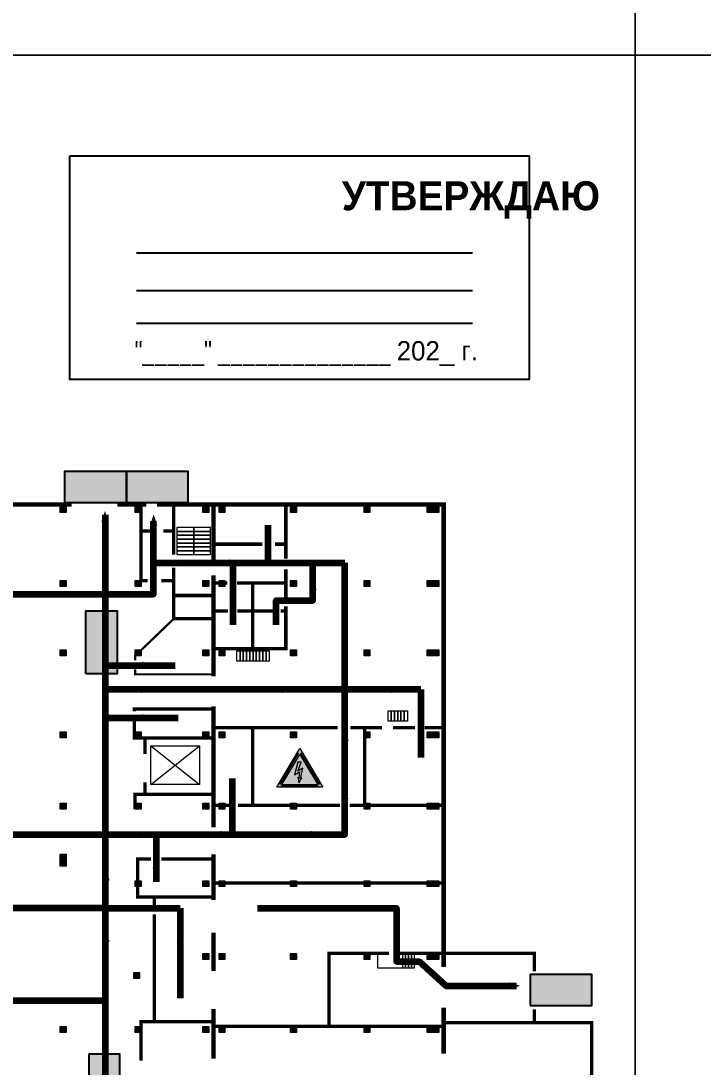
# Model space of a CAD drawing. Header units: millimetres. Extents: x 13810 to 67229, y 12374 to 21950.
# Drawn here: x 27149.5 to 27290.6, y 13943.3 to 14159.5 of the extents above; entities that cross this region are included whole.
import ezdxf

# ---------------------------------------------------------------- set-up
doc = ezdxf.new("R2010")
doc.units = ezdxf.units.MM
doc.layers.add('План_Штампы', color=7, linetype='Continuous')
doc.styles.add('обычный', font='arial.ttf')

# ---------------------------------------------------------------- blocks, each defined once
blk = doc.blocks.new('A$C7B4425F7')
at = {"true_color": 0xffffff}
blk.add_hatch(color=7, dxfattribs=at).paths.add_polyline_path([(0, 0), (-16, 0), (-16, -8), (0, -8)])
h = blk.add_hatch(color=126)
h.paths.add_polyline_path([(-0.2, -0.2), (-15.8, -0.2), (-15.8, -7.8), (-0.2, -7.8)])
h.paths.add_polyline_path([(-11.76, -2.03), (-11.76, -3.66), (-11.17, -3.66, -0.568275), (-11.17, -6.18), (-12.58, -6.18), (-12.58, -2.03)], flags=16)
h.paths.add_polyline_path([(-13.33, -4.12, -0.495768), (-13.59, -6.18), (-15.03, -6.18), (-15.03, -2.03), (-13.59, -2.03, -0.487973)], flags=16)
h.paths.add_polyline_path([(-10.25, -2.03), (-9.48, -2.03), (-9.48, -6.18), (-10.25, -6.18)], flags=16)
h.paths.add_polyline_path([(-13.84, -3.69), (-14.24, -3.69), (-14.24, -3.03), (-13.9, -3.03, -0.692621)], flags=0)
h.paths.add_polyline_path([(-9.15, -2.03), (-8.4, -2.03), (-8.04, -3.07), (-7.68, -2.03), (-6.93, -2.03), (-7.64, -4.1), (-6.93, -6.18), (-7.68, -6.18), (-8.04, -5.14), (-8.4, -6.18), (-9.15, -6.18), (-8.44, -4.1)], flags=16)
h.paths.add_polyline_path([(-11.76, -4.46), (-11.42, -4.46, -0.692621), (-11.36, -5.12), (-11.76, -5.12)], flags=0)
h.paths.add_polyline_path([(-13.9, -5.2), (-14.24, -5.2), (-14.24, -4.55), (-13.84, -4.55, -0.708038)], flags=0)
edge = h.paths.add_edge_path(flags=16)
edge.add_ellipse((-5.51, -4.08), major_axis=(0, 2.05), ratio=0.586184, start_angle=0, end_angle=360)
edge = h.paths.add_edge_path(flags=0)
edge.add_ellipse((-5.51, -4.08), major_axis=(0, 1.14), ratio=0.454828, start_angle=0, end_angle=360)
h.paths.add_polyline_path([(-4.13, -4.96, 0.377264), (-3.48, -4.52, 0.0555), (-3.16, -2.03), (-1.66, -2.03), (-1.66, -4.96), (-0.96, -4.96), (-0.96, -7.01), (-1.75, -7.01), (-1.75, -6.18), (-3.3, -6.18), (-3.3, -7.02), (-4.13, -7.02)], flags=16)
h.paths.add_polyline_path([(-2.73, -2.91), (-2.28, -2.91), (-2.28, -4.96), (-3.05, -4.96, 0.079136)], flags=0)
at = {"color": 126}
blk.add_lwpolyline([(-16, -8), (0, -8), (0, 0), (-16, 0)], close=True, dxfattribs=at)
blk = doc.blocks.new('A$C32E8229D')
at = {"true_color": 0xffffff}
blk.add_hatch(color=7, dxfattribs=at).paths.add_polyline_path([(0, 0), (0, -8), (16, -8), (16, 0)])
h = blk.add_hatch(color=126)
h.paths.add_polyline_path([(0.2, -0.2), (15.8, -0.2), (15.8, -7.8), (0.2, -7.8)])
h.paths.add_polyline_path([(13.49, -2.05), (12.08, -2.05), (11.37, -2.63, 0.162397), (11.29, -2.84), (11.29, -3.63), (10.35, -3.63), (10.35, -4.05), (11.68, -4.05), (11.68, -3.48), (12.26, -4.28), (11.29, -5.1), (11.29, -6.78), (11.85, -6.78), (11.85, -5.44), (12.8, -4.64), (12.8, -5.94), (14.46, -5.94), (14.46, -5.39), (13.45, -5.39), (13.45, -3.97), (12.46, -2.59), (13.15, -2.59), (13.69, -3.34), (14.18, -3)], flags=16)
h.paths.add_polyline_path([(10.74, -1.82, 1), (11.8, -1.82, 1)], flags=16)
h.paths.add_polyline_path([(9.39, -3.59), (5.99, -3.59), (6.56, -3.03), (5.91, -3.03), (5.1, -3.83), (5.91, -4.64), (6.56, -4.64), (5.99, -4.09), (9.39, -4.09)], flags=16)
h.paths.add_polyline_path([(4.29, -1.08), (1.72, -1.08), (1.72, -6.6), (4.29, -6.6)], flags=16)
at = {"color": 126}
blk.add_lwpolyline([(16, -8), (0, -8), (0, 0), (16, 0)], close=True, dxfattribs=at)
blk = doc.blocks.new('A$C3E6D3DDE')
at = {"lineweight": 5}
h = blk.add_hatch(color=40, dxfattribs=at)
h.paths.add_polyline_path([(24.1, 1.45), (16.46, -11.35), (31.74, -11.35)])
h.paths.add_polyline_path([(24.09, -0.46), (30.03, -10.41), (18.14, -10.41)], flags=16)
h.paths.add_polyline_path([(24.54, -3.08), (23.41, -6.02), (25.13, -5.01), (24.33, -8.5), (24.82, -8.27), (23.79, -9.86), (23.4, -8.04), (23.8, -8.43), (24.04, -6.29), (22.39, -7.25), (23.44, -3.08)], flags=0)
h = blk.add_hatch(color=256, dxfattribs=at)
h.paths.add_polyline_path([(24.37, 0.03, 0.567511), (23.82, 0.03), (17.59, -10.4, 0.582454), (17.86, -10.88), (30.32, -10.88, 0.582149), (30.6, -10.4)])
h.paths.add_polyline_path([(24.09, -0.46), (18.14, -10.41), (30.03, -10.41)], flags=16)
h.paths.add_polyline_path([(24.54, -3.08), (23.41, -6.02), (25.13, -5.01), (24.33, -8.5), (24.82, -8.27), (23.79, -9.86), (23.4, -8.04), (23.8, -8.43), (24.04, -6.29), (22.39, -7.25), (23.44, -3.08)], flags=0)
h = blk.add_hatch(color=40, dxfattribs=at)
h.paths.add_polyline_path([(24.09, -0.46), (18.14, -10.41), (30.03, -10.41)])
h.paths.add_polyline_path([(24.82, -8.27), (23.79, -9.86), (23.4, -8.04), (23.8, -8.43), (24.04, -6.29), (22.39, -7.25), (23.44, -3.08), (24.54, -3.08), (23.41, -6.02), (25.13, -5.01), (24.33, -8.5)], flags=16)
at = {"color": 40, "lineweight": 5}
for p, q in [((16.46, -11.35), (24.1, 1.45)), ((24.1, 1.45), (31.74, -11.35))]:
    blk.add_line(p, q, dxfattribs=at)
at = {"lineweight": 5}
for p, q in [((17.59, -10.4), (23.82, 0.03)), ((24.37, 0.03), (30.6, -10.4)), ((18.14, -10.41), (24.09, -0.46)), ((23.44, -3.08), (22.39, -7.25)), ((23.41, -6.02), (24.54, -3.08)), ((24.54, -3.08), (23.44, -3.08)), ((24.09, -0.46), (30.03, -10.41)), ((22.39, -7.25), (24.04, -6.29)), ((25.13, -5.01), (23.41, -6.02)), ((24.04, -6.29), (23.8, -8.43)), ((24.33, -8.5), (25.13, -5.01)), ((23.8, -8.43), (23.4, -8.04)), ((23.4, -8.04), (23.79, -9.86)), ((23.79, -9.86), (24.82, -8.27)), ((24.82, -8.27), (24.33, -8.5)), ((17.86, -10.88), (30.32, -10.88)), ((18.14, -10.41), (30.03, -10.41))]:
    blk.add_line(p, q, dxfattribs=at)
at = {"color": 50, "lineweight": 5}
blk.add_line((31.74, -11.35), (16.46, -11.35), dxfattribs=at)

msp = doc.modelspace()

# ---------------------------------------------------------------- hatches: boundary and pattern name
at = {"lineweight": 0}
h = msp.add_hatch(color=256, dxfattribs=at)
h.dxf.hatch_style = 1
h.paths.add_polyline_path([(27158.88, 14057.96), (27158.88, 14059.19), (27157.66, 14059.19), (27157.66, 14057.96)])
h = msp.add_hatch(color=256, dxfattribs=at)
h.dxf.hatch_style = 1
h.paths.add_polyline_path([(27174.39, 14057.96), (27174.39, 14059.19), (27173.16, 14059.19), (27173.16, 14057.96)])
h = msp.add_hatch(color=256, dxfattribs=at)
h.dxf.hatch_style = 1
h.paths.add_polyline_path([(27188.4, 14057.96), (27188.4, 14059.19), (27187.18, 14059.19), (27187.18, 14057.96)])
h = msp.add_hatch(color=256, dxfattribs=at)
h.dxf.hatch_style = 1
h.paths.add_polyline_path([(27191.73, 14057.96), (27191.73, 14059.19), (27190.51, 14059.19), (27190.51, 14057.96)])
h = msp.add_hatch(color=256, dxfattribs=at)
h.dxf.hatch_style = 1
h.paths.add_polyline_path([(27206.54, 14057.96), (27206.54, 14059.19), (27205.32, 14059.19), (27205.32, 14057.96)])
h = msp.add_hatch(color=256, dxfattribs=at)
h.dxf.hatch_style = 1
h.paths.add_polyline_path([(27221.72, 14057.96), (27221.72, 14059.19), (27220.5, 14059.19), (27220.5, 14057.96)])
h = msp.add_hatch(color=256, dxfattribs=at)
h.dxf.hatch_style = 1
h.paths.add_polyline_path([(27234.79, 14057.96), (27234.79, 14059.19), (27233.57, 14059.19), (27233.57, 14057.96)])
h = msp.add_hatch(color=256, dxfattribs=at)
h.dxf.hatch_style = 1
h.paths.add_polyline_path([(27236.01, 14057.96), (27236.01, 14059.19), (27234.79, 14059.19), (27234.79, 14057.96)])
h = msp.add_hatch(color=256, dxfattribs=at)
h.dxf.hatch_style = 1
h.paths.add_polyline_path([(27158.88, 14042.64), (27158.88, 14043.87), (27157.66, 14043.87), (27157.66, 14042.64)])
h = msp.add_hatch(color=256, dxfattribs=at)
h.dxf.hatch_style = 1
h.paths.add_polyline_path([(27174.39, 14042.64), (27174.39, 14043.87), (27173.16, 14043.87), (27173.16, 14042.64)])
h = msp.add_hatch(color=256, dxfattribs=at)
h.dxf.hatch_style = 1
h.paths.add_polyline_path([(27188.4, 14042.64), (27188.4, 14043.87), (27187.18, 14043.87), (27187.18, 14042.64)])
h = msp.add_hatch(color=256, dxfattribs=at)
h.dxf.hatch_style = 1
h.paths.add_polyline_path([(27191.73, 14042.64), (27191.73, 14043.87), (27190.51, 14043.87), (27190.51, 14042.64)])
h = msp.add_hatch(color=256, dxfattribs=at)
h.dxf.hatch_style = 1
h.paths.add_polyline_path([(27206.54, 14042.64), (27206.54, 14043.87), (27205.32, 14043.87), (27205.32, 14042.64)])
h = msp.add_hatch(color=256, dxfattribs=at)
h.dxf.hatch_style = 1
h.paths.add_polyline_path([(27221.72, 14042.64), (27221.72, 14043.87), (27220.5, 14043.87), (27220.5, 14042.64)])
h = msp.add_hatch(color=256, dxfattribs=at)
h.dxf.hatch_style = 1
h.paths.add_polyline_path([(27234.79, 14042.64), (27234.79, 14043.87), (27233.57, 14043.87), (27233.57, 14042.64)])
h = msp.add_hatch(color=256, dxfattribs=at)
h.dxf.hatch_style = 1
h.paths.add_polyline_path([(27236.01, 14042.64), (27236.01, 14043.87), (27234.79, 14043.87), (27234.79, 14042.64)])
h = msp.add_hatch(color=256, dxfattribs=at)
h.dxf.hatch_style = 1
h.paths.add_polyline_path([(27158.88, 14028.29), (27158.88, 14029.52), (27157.66, 14029.52), (27157.66, 14028.29)])
h = msp.add_hatch(color=256, dxfattribs=at)
h.dxf.hatch_style = 1
h.paths.add_polyline_path([(27174.39, 14028.29), (27174.39, 14029.52), (27173.16, 14029.52), (27173.16, 14028.29)])
h = msp.add_hatch(color=256, dxfattribs=at)
h.dxf.hatch_style = 1
h.paths.add_polyline_path([(27188.4, 14028.29), (27188.4, 14029.52), (27187.18, 14029.52), (27187.18, 14028.29)])
h = msp.add_hatch(color=256, dxfattribs=at)
h.dxf.hatch_style = 1
h.paths.add_polyline_path([(27191.73, 14028.29), (27191.73, 14029.52), (27190.51, 14029.52), (27190.51, 14028.29)])
h = msp.add_hatch(color=256, dxfattribs=at)
h.dxf.hatch_style = 1
h.paths.add_polyline_path([(27206.54, 14028.29), (27206.54, 14029.52), (27205.32, 14029.52), (27205.32, 14028.29)])
h = msp.add_hatch(color=256, dxfattribs=at)
h.dxf.hatch_style = 1
h.paths.add_polyline_path([(27221.72, 14028.29), (27221.72, 14029.52), (27220.5, 14029.52), (27220.5, 14028.29)])
h = msp.add_hatch(color=256, dxfattribs=at)
h.dxf.hatch_style = 1
h.paths.add_polyline_path([(27234.79, 14028.29), (27234.79, 14029.52), (27233.57, 14029.52), (27233.57, 14028.29)])
h = msp.add_hatch(color=256, dxfattribs=at)
h.dxf.hatch_style = 1
h.paths.add_polyline_path([(27236.01, 14028.29), (27236.01, 14029.52), (27234.79, 14029.52), (27234.79, 14028.29)])
h = msp.add_hatch(color=256, dxfattribs=at)
h.dxf.hatch_style = 1
h.paths.add_polyline_path([(27158.88, 14011.35), (27158.88, 14012.58), (27157.66, 14012.58), (27157.66, 14011.35)])
h = msp.add_hatch(color=256, dxfattribs=at)
h.dxf.hatch_style = 1
h.paths.add_polyline_path([(27174.39, 14011.35), (27174.39, 14012.58), (27173.16, 14012.58), (27173.16, 14011.35)])
h = msp.add_hatch(color=256, dxfattribs=at)
h.dxf.hatch_style = 1
h.paths.add_polyline_path([(27188.4, 14011.35), (27188.4, 14012.58), (27187.18, 14012.58), (27187.18, 14011.35)])
h = msp.add_hatch(color=256, dxfattribs=at)
h.dxf.hatch_style = 1
h.paths.add_polyline_path([(27191.73, 14011.35), (27191.73, 14012.58), (27190.51, 14012.58), (27190.51, 14011.35)])
h = msp.add_hatch(color=256, dxfattribs=at)
h.dxf.hatch_style = 1
h.paths.add_polyline_path([(27206.54, 14011.35), (27206.54, 14012.58), (27205.32, 14012.58), (27205.32, 14011.35)])
h = msp.add_hatch(color=256, dxfattribs=at)
h.dxf.hatch_style = 1
h.paths.add_polyline_path([(27221.72, 14011.35), (27221.72, 14012.58), (27220.5, 14012.58), (27220.5, 14011.35)])
h = msp.add_hatch(color=256, dxfattribs=at)
h.dxf.hatch_style = 1
h.paths.add_polyline_path([(27234.79, 14011.35), (27234.79, 14012.58), (27233.57, 14012.58), (27233.57, 14011.35)])
h = msp.add_hatch(color=256, dxfattribs=at)
h.dxf.hatch_style = 1
h.paths.add_polyline_path([(27236.01, 14011.35), (27236.01, 14012.58), (27234.79, 14012.58), (27234.79, 14011.35)])
h = msp.add_hatch(color=256, dxfattribs=at)
h.dxf.hatch_style = 1
h.paths.add_polyline_path([(27158.88, 13996.6), (27158.88, 13997.83), (27157.66, 13997.83), (27157.66, 13996.6)])
h = msp.add_hatch(color=256, dxfattribs=at)
h.dxf.hatch_style = 1
h.paths.add_polyline_path([(27174.39, 13996.6), (27174.39, 13997.83), (27173.16, 13997.83), (27173.16, 13996.6)])
h = msp.add_hatch(color=256, dxfattribs=at)
h.dxf.hatch_style = 1
h.paths.add_polyline_path([(27188.4, 13996.6), (27188.4, 13997.83), (27187.18, 13997.83), (27187.18, 13996.6)])
h = msp.add_hatch(color=256, dxfattribs=at)
h.dxf.hatch_style = 1
h.paths.add_polyline_path([(27191.73, 13996.6), (27191.73, 13997.83), (27190.51, 13997.83), (27190.51, 13996.6)])
h = msp.add_hatch(color=256, dxfattribs=at)
h.dxf.hatch_style = 1
h.paths.add_polyline_path([(27206.54, 13996.6), (27206.54, 13997.83), (27205.32, 13997.83), (27205.32, 13996.6)])
h = msp.add_hatch(color=256, dxfattribs=at)
h.dxf.hatch_style = 1
h.paths.add_polyline_path([(27221.72, 13996.6), (27221.72, 13997.83), (27220.5, 13997.83), (27220.5, 13996.6)])
h = msp.add_hatch(color=256, dxfattribs=at)
h.dxf.hatch_style = 1
h.paths.add_polyline_path([(27234.79, 13996.6), (27234.79, 13997.83), (27233.57, 13997.83), (27233.57, 13996.6)])
h = msp.add_hatch(color=256, dxfattribs=at)
h.dxf.hatch_style = 1
h.paths.add_polyline_path([(27236.01, 13996.6), (27236.01, 13997.83), (27234.79, 13997.83), (27234.79, 13996.6)])
h = msp.add_hatch(color=256, dxfattribs=at)
h.dxf.hatch_style = 1
h.paths.add_polyline_path([(27158.88, 13986.05), (27158.88, 13987.28), (27157.66, 13987.28), (27157.66, 13986.05)])
h = msp.add_hatch(color=256, dxfattribs=at)
h.dxf.hatch_style = 1
h.paths.add_polyline_path([(27158.88, 13984.82), (27158.88, 13986.05), (27157.66, 13986.05), (27157.66, 13984.82)])
h = msp.add_hatch(color=256, dxfattribs=at)
h.dxf.hatch_style = 1
h.paths.add_polyline_path([(27174.39, 13980.6), (27174.39, 13981.83), (27173.16, 13981.83), (27173.16, 13980.6)])
h = msp.add_hatch(color=256, dxfattribs=at)
h.dxf.hatch_style = 1
h.paths.add_polyline_path([(27188.4, 13980.6), (27188.4, 13981.83), (27187.18, 13981.83), (27187.18, 13980.6)])
h = msp.add_hatch(color=256, dxfattribs=at)
h.dxf.hatch_style = 1
h.paths.add_polyline_path([(27191.73, 13980.6), (27191.73, 13981.83), (27190.51, 13981.83), (27190.51, 13980.6)])
h = msp.add_hatch(color=256, dxfattribs=at)
h.dxf.hatch_style = 1
h.paths.add_polyline_path([(27206.54, 13980.6), (27206.54, 13981.83), (27205.32, 13981.83), (27205.32, 13980.6)])
h = msp.add_hatch(color=256, dxfattribs=at)
h.dxf.hatch_style = 1
h.paths.add_polyline_path([(27221.72, 13980.6), (27221.72, 13981.83), (27220.5, 13981.83), (27220.5, 13980.6)])
h = msp.add_hatch(color=256, dxfattribs=at)
h.dxf.hatch_style = 1
h.paths.add_polyline_path([(27234.79, 13980.6), (27234.79, 13981.83), (27233.57, 13981.83), (27233.57, 13980.6)])
h = msp.add_hatch(color=256, dxfattribs=at)
h.dxf.hatch_style = 1
h.paths.add_polyline_path([(27236.01, 13980.6), (27236.01, 13981.83), (27234.79, 13981.83), (27234.79, 13980.6)])
h = msp.add_hatch(color=256, dxfattribs=at)
h.dxf.hatch_style = 1
h.paths.add_polyline_path([(27188.4, 13965.56), (27188.4, 13966.79), (27187.18, 13966.79), (27187.18, 13965.56)])
h = msp.add_hatch(color=256, dxfattribs=at)
h.dxf.hatch_style = 1
h.paths.add_polyline_path([(27191.73, 13965.56), (27191.73, 13966.79), (27190.51, 13966.79), (27190.51, 13965.56)])
h = msp.add_hatch(color=256, dxfattribs=at)
h.dxf.hatch_style = 1
h.paths.add_polyline_path([(27206.54, 13965.56), (27206.54, 13966.79), (27205.32, 13966.79), (27205.32, 13965.56)])
h = msp.add_hatch(color=256, dxfattribs=at)
h.dxf.hatch_style = 1
h.paths.add_polyline_path([(27221.72, 13965.56), (27221.72, 13966.79), (27220.5, 13966.79), (27220.5, 13965.56)])
h = msp.add_hatch(color=256, dxfattribs=at)
h.dxf.hatch_style = 1
h.paths.add_polyline_path([(27234.79, 13965.56), (27234.79, 13966.79), (27233.57, 13966.79), (27233.57, 13965.56)])
h = msp.add_hatch(color=256, dxfattribs=at)
h.dxf.hatch_style = 1
h.paths.add_polyline_path([(27236.01, 13965.56), (27236.01, 13966.79), (27234.79, 13966.79), (27234.79, 13965.56)])
h = msp.add_hatch(color=256, dxfattribs=at)
h.dxf.hatch_style = 1
h.paths.add_polyline_path([(27174.09, 13961.61), (27174.09, 13962.84), (27172.86, 13962.84), (27172.86, 13961.61)])
h = msp.add_hatch(color=256, dxfattribs=at)
h.dxf.hatch_style = 1
h.paths.add_polyline_path([(27158.88, 13950.46), (27158.88, 13951.7), (27157.66, 13951.7), (27157.66, 13950.46)])
h = msp.add_hatch(color=256, dxfattribs=at)
h.dxf.hatch_style = 1
h.paths.add_polyline_path([(27174.39, 13950.46), (27174.39, 13951.7), (27173.16, 13951.7), (27173.16, 13950.46)])
h = msp.add_hatch(color=256, dxfattribs=at)
h.dxf.hatch_style = 1
h.paths.add_polyline_path([(27188.4, 13950.46), (27188.4, 13951.7), (27187.18, 13951.7), (27187.18, 13950.46)])
h = msp.add_hatch(color=256, dxfattribs=at)
h.dxf.hatch_style = 1
h.paths.add_polyline_path([(27191.73, 13950.46), (27191.73, 13951.7), (27190.51, 13951.7), (27190.51, 13950.46)])
h = msp.add_hatch(color=256, dxfattribs=at)
h.dxf.hatch_style = 1
h.paths.add_polyline_path([(27206.54, 13950.46), (27206.54, 13951.7), (27205.32, 13951.7), (27205.32, 13950.46)])
h = msp.add_hatch(color=256, dxfattribs=at)
h.dxf.hatch_style = 1
h.paths.add_polyline_path([(27221.72, 13950.46), (27221.72, 13951.7), (27220.5, 13951.7), (27220.5, 13950.46)])
h = msp.add_hatch(color=256, dxfattribs=at)
h.dxf.hatch_style = 1
h.paths.add_polyline_path([(27234.79, 13950.46), (27234.79, 13951.7), (27233.57, 13951.7), (27233.57, 13950.46)])
h = msp.add_hatch(color=256, dxfattribs=at)
h.dxf.hatch_style = 1
h.paths.add_polyline_path([(27236.01, 13950.46), (27236.01, 13951.7), (27234.79, 13951.7), (27234.79, 13950.46)])

# ---------------------------------------------------------------- linework, layer by layer
at = {"color": 126, "lineweight": 0, "true_color": 0x008754}
for points in [[(26676.58, 14547.45), (27276.58, 14547.45), (27276.58, 14152.45), (26676.58, 14152.45)], [(27276.58, 14547.45), (27876.58, 14547.45), (27876.58, 14152.45), (27276.58, 14152.45)], [(26676.58, 14152.45), (27276.58, 14152.45), (27276.58, 13757.45), (26676.58, 13757.45)], [(27276.58, 14152.45), (27876.58, 14152.45), (27876.58, 13757.45), (27276.58, 13757.45)]]:
    msp.add_lwpolyline(points, close=True, dxfattribs=at)
msp.add_lwpolyline([(27159.66, 14131.66), (27254.67, 14131.66), (27254.67, 14085.46), (27159.66, 14085.46)], close=True)
for points in [[(27173.42, 14111.61), (27242.94, 14111.61)], [(27173.42, 14103.85), (27242.94, 14103.85)], [(27173.42, 14097.06), (27242.94, 14097.06)]]:
    msp.add_lwpolyline(points)
at = {"lineweight": 0}
for points, const_width in [([(26878.27, 14059.59), (27160.05, 14059.59)], 0.924), ([(27169.46, 14059.59), (27175.48, 14059.59)], 0.924), ([(27174.39, 14059.19), (27174.39, 14043.87), (27175.77, 14043.87)], 0.693), ([(27177.69, 14059.59), (27236.99, 14059.59), (27236.99, 13964.01)], 0.924), ([(27181.16, 14049.22), (27181.16, 14059.54), (27181.16, 14054.12), (27178.97, 14054.12)], 0.693), ([(27189.35, 14059.48), (27189.35, 14047.71)], 0.924), ([(27204.33, 14059.46), (27204.33, 14048.4)], 0.693), ([(27174.39, 14054.12), (27176.4, 14054.12)], 0.693), ([(27199.49, 14051.39), (27189.69, 14051.39)], 0.693), ([(27204.33, 14051.39), (27202.06, 14051.39)], 0.693), ([(27178.57, 14043.87), (27181.16, 14043.87), (27181.16, 14046.55)], 0.693), ([(27189.35, 14044.97), (27189.35, 14024.08)], 0.924), ([(27204.33, 14046.21), (27204.33, 14040.38)], 0.693), ([(27181.16, 14043.87), (27181.16, 14035.98), (27189.44, 14035.98)], 0.693), ([(27192.26, 14043.35), (27189.57, 14043.35)], 0.693), ([(27204.33, 14038.54), (27204.33, 14029.82), (27189.73, 14029.82), (27197.47, 14029.82), (27197.47, 14043.35), (27194.25, 14043.35)], 0.693), ([(27204.33, 14043.35), (27197.47, 14043.35)], 0.693), ([(27181.16, 14040.78), (27189.44, 14040.78)], 0.693), ([(27189.57, 14037.6), (27192.37, 14037.6)], 0.693), ([(27194.33, 14037.6), (27201.65, 14037.6)], 0.693), ([(27204.33, 14037.6), (27203.23, 14037.6)], 0.693), ([(27181.16, 14035.98), (27173.16, 14028.29), (27173.16, 14027.36)], 0.462), ([(27173.16, 14025.49), (27173.16, 14024.48), (27189.24, 14024.48)], 0.462), ([(27189.32, 14017.34), (27173.01, 14017.34), (27173.01, 14016.83)], 0.693), ([(27189.35, 14017.88), (27189.35, 13992.84)], 0.924), ([(27173.01, 14014.74), (27173.01, 14011.35), (27189.49, 14011.35), (27175.2, 14011.35), (27175.2, 14008.03)], 0.693), ([(27189.47, 14013.44), (27215.03, 14013.44)], 0.693), ([(27197.48, 13997.43), (27197.48, 14013.44)], 0.693), ([(27217.69, 14013.44), (27224.25, 14013.44)], 0.693), ([(27220.63, 14013.44), (27220.63, 13997.43)], 0.693), ([(27226.51, 14013.44), (27231.06, 14013.44)], 0.693), ([(27233.05, 14013.44), (27237.07, 14013.44)], 0.693), ([(27175.2, 14002.17), (27175.2, 13999.7), (27173.16, 13999.7), (27173.16, 13996.6)], 0.693), ([(27175.2, 13999.7), (27189.26, 13999.7)], 0.693), ([(27189.49, 13997.43), (27192.63, 13997.43)], 0.693), ([(27194.41, 13997.43), (27215.52, 13997.43)], 0.693), ([(27217.51, 13997.43), (27237.03, 13997.43)], 0.693), ([(27176.45, 13986.29), (27173.65, 13986.29), (27173.65, 13978.45), (27189.79, 13978.45)], 0.693), ([(27178.55, 13986.29), (27189.07, 13986.29)], 0.693), ([(27189.35, 13987.26), (27189.35, 13977.85)], 0.924), ([(27189.54, 13981.38), (27237.02, 13981.38)], 0.693), ([(27177.16, 13978.45), (27177.16, 13976.8)], 0.693), ([(27177.16, 13974.88), (27177.16, 13952.72), (27189.4, 13952.72), (27174.39, 13952.72), (27174.39, 13944.6)], 0.693), ([(27189.35, 13971.09), (27189.35, 13963.17)], 0.924), ([(27225.64, 13966.79), (27213.25, 13966.79), (27213.25, 13951.7)], 0.693), ([(27236.99, 13966.79), (27227.66, 13966.79)], 0.693), ([(27236.01, 13966.79), (27255.73, 13966.79), (27255.73, 13963.12)], 0.693), ([(27189.35, 13955.34), (27189.35, 13945.06)], 0.924), ([(27236.99, 13955.55), (27236.99, 13946.05)], 0.924), ([(27255.73, 13955.24), (27255.73, 13952.45), (27237.18, 13952.45), (27267.61, 13952.45), (27267.61, 13888.9), (27266.77, 13888.9)], 0.693), ([(27189.35, 13951.7), (27237.06, 13951.7)], 0.693)]:
    msp.add_lwpolyline(points, dxfattribs=dict(at, const_width=const_width))
for points in [[(27157.66, 14059.19), (27158.88, 14059.19), (27158.88, 14057.96), (27157.66, 14057.96)], [(27173.16, 14059.19), (27174.39, 14059.19), (27174.39, 14057.96), (27173.16, 14057.96)], [(27187.18, 14059.19), (27188.4, 14059.19), (27188.4, 14057.96), (27187.18, 14057.96)], [(27190.51, 14059.19), (27191.73, 14059.19), (27191.73, 14057.96), (27190.51, 14057.96)], [(27205.32, 14059.19), (27206.54, 14059.19), (27206.54, 14057.96), (27205.32, 14057.96)], [(27220.5, 14059.19), (27221.72, 14059.19), (27221.72, 14057.96), (27220.5, 14057.96)], [(27233.57, 14059.19), (27234.79, 14059.19), (27234.79, 14057.96), (27233.57, 14057.96)], [(27234.79, 14059.19), (27236.01, 14059.19), (27236.01, 14057.96), (27234.79, 14057.96)], [(27181.81, 14054.04), (27185.29, 14054.04), (27185.29, 14054.85), (27181.81, 14054.85)], [(27181.81, 14053.24), (27185.29, 14053.24), (27185.29, 14054.04), (27181.81, 14054.04)], [(27185.29, 14054.04), (27188.77, 14054.04), (27188.77, 14054.85), (27185.29, 14054.85)], [(27185.29, 14053.24), (27188.77, 14053.24), (27188.77, 14054.04), (27185.29, 14054.04)], [(27181.81, 14052.44), (27185.29, 14052.44), (27185.29, 14053.24), (27181.81, 14053.24)], [(27181.81, 14051.63), (27185.29, 14051.63), (27185.29, 14052.44), (27181.81, 14052.44)], [(27181.81, 14050.83), (27185.29, 14050.83), (27185.29, 14051.63), (27181.81, 14051.63)], [(27185.29, 14052.44), (27188.77, 14052.44), (27188.77, 14053.24), (27185.29, 14053.24)], [(27185.29, 14051.63), (27188.77, 14051.63), (27188.77, 14052.44), (27185.29, 14052.44)], [(27185.29, 14050.83), (27188.77, 14050.83), (27188.77, 14051.63), (27185.29, 14051.63)], [(27181.81, 14050.03), (27185.29, 14050.03), (27185.29, 14050.83), (27181.81, 14050.83)], [(27181.81, 14049.22), (27185.29, 14049.22), (27185.29, 14050.03), (27181.81, 14050.03)], [(27185.29, 14050.03), (27188.77, 14050.03), (27188.77, 14050.83), (27185.29, 14050.83)], [(27185.29, 14049.22), (27188.77, 14049.22), (27188.77, 14050.03), (27185.29, 14050.03)], [(27157.66, 14043.87), (27158.88, 14043.87), (27158.88, 14042.64), (27157.66, 14042.64)], [(27173.16, 14043.87), (27174.39, 14043.87), (27174.39, 14042.64), (27173.16, 14042.64)], [(27187.18, 14043.87), (27188.4, 14043.87), (27188.4, 14042.64), (27187.18, 14042.64)], [(27190.51, 14043.87), (27191.73, 14043.87), (27191.73, 14042.64), (27190.51, 14042.64)], [(27205.32, 14043.87), (27206.54, 14043.87), (27206.54, 14042.64), (27205.32, 14042.64)], [(27220.5, 14043.87), (27221.72, 14043.87), (27221.72, 14042.64), (27220.5, 14042.64)], [(27233.57, 14043.87), (27234.79, 14043.87), (27234.79, 14042.64), (27233.57, 14042.64)], [(27234.79, 14043.87), (27236.01, 14043.87), (27236.01, 14042.64), (27234.79, 14042.64)], [(27157.66, 14029.52), (27158.88, 14029.52), (27158.88, 14028.29), (27157.66, 14028.29)], [(27173.16, 14029.52), (27174.39, 14029.52), (27174.39, 14028.29), (27173.16, 14028.29)], [(27187.18, 14029.52), (27188.4, 14029.52), (27188.4, 14028.29), (27187.18, 14028.29)], [(27190.51, 14029.52), (27191.73, 14029.52), (27191.73, 14028.29), (27190.51, 14028.29)], [(27194.19, 14029.31), (27194.86, 14029.31), (27194.86, 14027.18), (27194.19, 14027.18)], [(27194.86, 14029.31), (27195.53, 14029.31), (27195.53, 14027.18), (27194.86, 14027.18)], [(27195.53, 14029.31), (27196.21, 14029.31), (27196.21, 14027.18), (27195.53, 14027.18)], [(27196.21, 14029.31), (27196.88, 14029.31), (27196.88, 14027.18), (27196.21, 14027.18)], [(27196.88, 14029.31), (27197.55, 14029.31), (27197.55, 14027.18), (27196.88, 14027.18)], [(27197.55, 14029.31), (27198.22, 14029.31), (27198.22, 14027.18), (27197.55, 14027.18)], [(27198.22, 14029.31), (27198.89, 14029.31), (27198.89, 14027.18), (27198.22, 14027.18)], [(27198.89, 14029.31), (27199.56, 14029.31), (27199.56, 14027.18), (27198.89, 14027.18)], [(27199.56, 14029.31), (27200.24, 14029.31), (27200.24, 14027.18), (27199.56, 14027.18)], [(27200.24, 14029.31), (27200.91, 14029.31), (27200.91, 14027.18), (27200.24, 14027.18)], [(27205.32, 14029.52), (27206.54, 14029.52), (27206.54, 14028.29), (27205.32, 14028.29)], [(27220.5, 14029.52), (27221.72, 14029.52), (27221.72, 14028.29), (27220.5, 14028.29)], [(27233.57, 14029.52), (27234.79, 14029.52), (27234.79, 14028.29), (27233.57, 14028.29)], [(27234.79, 14029.52), (27236.01, 14029.52), (27236.01, 14028.29), (27234.79, 14028.29)], [(27225.47, 14016.93), (27226.14, 14016.93), (27226.14, 14014.8), (27225.47, 14014.8)], [(27226.14, 14016.93), (27226.81, 14016.93), (27226.81, 14014.8), (27226.14, 14014.8)], [(27226.81, 14016.93), (27227.48, 14016.93), (27227.48, 14014.8), (27226.81, 14014.8)], [(27227.48, 14016.93), (27228.15, 14016.93), (27228.15, 14014.8), (27227.48, 14014.8)], [(27228.15, 14016.93), (27228.83, 14016.93), (27228.83, 14014.8), (27228.15, 14014.8)], [(27228.83, 14016.93), (27229.5, 14016.93), (27229.5, 14014.8), (27228.83, 14014.8)], [(27157.66, 14012.58), (27158.88, 14012.58), (27158.88, 14011.35), (27157.66, 14011.35)], [(27173.16, 14012.58), (27174.39, 14012.58), (27174.39, 14011.35), (27173.16, 14011.35)], [(27187.18, 14012.58), (27188.4, 14012.58), (27188.4, 14011.35), (27187.18, 14011.35)], [(27190.51, 14012.58), (27191.73, 14012.58), (27191.73, 14011.35), (27190.51, 14011.35)], [(27205.32, 14012.58), (27206.54, 14012.58), (27206.54, 14011.35), (27205.32, 14011.35)], [(27220.5, 14012.58), (27221.72, 14012.58), (27221.72, 14011.35), (27220.5, 14011.35)], [(27233.57, 14012.58), (27234.79, 14012.58), (27234.79, 14011.35), (27233.57, 14011.35)], [(27234.79, 14012.58), (27236.01, 14012.58), (27236.01, 14011.35), (27234.79, 14011.35)], [(27176.43, 14009.68), (27186.48, 14009.68), (27186.48, 14001.73), (27176.43, 14001.73)], [(27157.66, 13997.83), (27158.88, 13997.83), (27158.88, 13996.6), (27157.66, 13996.6)], [(27173.16, 13997.83), (27174.39, 13997.83), (27174.39, 13996.6), (27173.16, 13996.6)], [(27187.18, 13997.83), (27188.4, 13997.83), (27188.4, 13996.6), (27187.18, 13996.6)], [(27190.51, 13997.83), (27191.73, 13997.83), (27191.73, 13996.6), (27190.51, 13996.6)], [(27205.32, 13997.83), (27206.54, 13997.83), (27206.54, 13996.6), (27205.32, 13996.6)], [(27220.5, 13997.83), (27221.72, 13997.83), (27221.72, 13996.6), (27220.5, 13996.6)], [(27233.57, 13997.83), (27234.79, 13997.83), (27234.79, 13996.6), (27233.57, 13996.6)], [(27234.79, 13997.83), (27236.01, 13997.83), (27236.01, 13996.6), (27234.79, 13996.6)], [(27157.66, 13987.28), (27158.88, 13987.28), (27158.88, 13986.05), (27157.66, 13986.05)], [(27157.66, 13986.05), (27158.88, 13986.05), (27158.88, 13984.82), (27157.66, 13984.82)], [(27173.16, 13981.83), (27174.39, 13981.83), (27174.39, 13980.6), (27173.16, 13980.6)], [(27187.18, 13981.83), (27188.4, 13981.83), (27188.4, 13980.6), (27187.18, 13980.6)], [(27190.51, 13981.83), (27191.73, 13981.83), (27191.73, 13980.6), (27190.51, 13980.6)], [(27205.32, 13981.83), (27206.54, 13981.83), (27206.54, 13980.6), (27205.32, 13980.6)], [(27220.5, 13981.83), (27221.72, 13981.83), (27221.72, 13980.6), (27220.5, 13980.6)], [(27233.57, 13981.83), (27234.79, 13981.83), (27234.79, 13980.6), (27233.57, 13980.6)], [(27234.79, 13981.83), (27236.01, 13981.83), (27236.01, 13980.6), (27234.79, 13980.6)], [(27187.18, 13966.79), (27188.4, 13966.79), (27188.4, 13965.56), (27187.18, 13965.56)], [(27190.51, 13966.79), (27191.73, 13966.79), (27191.73, 13965.56), (27190.51, 13965.56)], [(27205.32, 13966.79), (27206.54, 13966.79), (27206.54, 13965.56), (27205.32, 13965.56)], [(27220.5, 13966.79), (27221.72, 13966.79), (27221.72, 13965.56), (27220.5, 13965.56)], [(27228.47, 13963.8), (27229.09, 13963.8), (27229.09, 13966.59), (27228.47, 13966.59)], [(27229.09, 13963.8), (27229.7, 13963.8), (27229.7, 13966.59), (27229.09, 13966.59)], [(27229.7, 13963.8), (27230.31, 13963.8), (27230.31, 13966.59), (27229.7, 13966.59)], [(27230.31, 13963.8), (27230.93, 13963.8), (27230.93, 13966.59), (27230.31, 13966.59)], [(27233.57, 13966.79), (27234.79, 13966.79), (27234.79, 13965.56), (27233.57, 13965.56)], [(27234.79, 13966.79), (27236.01, 13966.79), (27236.01, 13965.56), (27234.79, 13965.56)], [(27172.86, 13962.84), (27174.09, 13962.84), (27174.09, 13961.61), (27172.86, 13961.61)], [(27157.66, 13951.7), (27158.88, 13951.7), (27158.88, 13950.46), (27157.66, 13950.46)], [(27173.16, 13951.7), (27174.39, 13951.7), (27174.39, 13950.46), (27173.16, 13950.46)], [(27187.18, 13951.7), (27188.4, 13951.7), (27188.4, 13950.46), (27187.18, 13950.46)], [(27190.51, 13951.7), (27191.73, 13951.7), (27191.73, 13950.46), (27190.51, 13950.46)], [(27205.32, 13951.7), (27206.54, 13951.7), (27206.54, 13950.46), (27205.32, 13950.46)], [(27220.5, 13951.7), (27221.72, 13951.7), (27221.72, 13950.46), (27220.5, 13950.46)], [(27233.57, 13951.7), (27234.79, 13951.7), (27234.79, 13950.46), (27233.57, 13950.46)], [(27234.79, 13951.7), (27236.01, 13951.7), (27236.01, 13950.46), (27234.79, 13950.46)]]:
    msp.add_lwpolyline(points, close=True, dxfattribs=at)
at = {"color": 126, "lineweight": 100, "true_color": 0x008754}
for points in [[(27167.01, 13910.15), (27167.01, 14057.46)], [(27167.01, 14041.07), (27176.98, 14041.07), (27176.98, 14056.11)], [(27200.65, 14047.5), (27200.65, 14055.29)], [(27129.24, 14047.59), (27129.24, 14041.07), (27167.01, 14041.07)], [(27176.98, 14047.5), (27216.56, 14047.5)], [(27193.39, 14047.5), (27193.39, 14034.73)], [(27202.3, 14034.73), (27202.3, 14039.74), (27209.91, 14039.74), (27209.91, 14047.5)], [(27216.56, 14021.35), (27216.56, 14047.5)], [(27167.01, 14026.33), (27181.41, 14026.33)], [(27216.56, 14002.98), (27216.56, 14021.35), (27167.01, 14021.35)], [(27232.24, 14021.35), (27216.56, 14021.35)], [(27232.24, 14021.35), (27232.24, 14007.32)], [(27167.01, 14015.5), (27182.05, 14015.5)], [(27167.01, 13991.36), (27193.27, 13991.36), (27193.27, 14002.98)], [(27193.27, 13991.36), (27216.56, 13991.36), (27216.56, 14002.98)], [(26706.65, 13991.36), (27167.01, 13991.36)], [(27177.49, 13991.36), (27177.49, 13981.6)], [(27167.01, 13976.15), (27118.96, 13976.15), (27118.96, 13973.6)], [(27167.01, 13976.15), (27182.5, 13976.15)], [(27182.5, 13976.15), (27182.5, 13957.55)], [(27198.48, 13976.15), (27227.25, 13976.15), (27227.25, 13965.13), (27231.9, 13965.13), (27237.4, 13960.1), (27252.05, 13960.1)], [(26706.65, 13957.07), (27167.01, 13957.07)]]:
    msp.add_lwpolyline(points, dxfattribs=at)
at = {"lineweight": 0}
for points in [[(27176.43, 14001.73), (27186.48, 14009.68)], [(27176.43, 14009.68), (27186.48, 14001.73)], [(27223.3, 13966.71), (27223.3, 13963.8), (27230.78, 13963.8)]]:
    msp.add_lwpolyline(points, dxfattribs=at)
at = {"layer": 'План_Штампы', "color": 126, "true_color": 0x008754}
for points in [[(27167.66, 14055.99), (27166.18, 14056), (27166.91, 14058.26)], [(27177.72, 14055.3), (27176.25, 14055.3), (27176.97, 14057.56)], [(27199.93, 14053.15), (27201.4, 14053.14), (27200.68, 14050.88)], [(27182.41, 14048.22), (27182.4, 14046.75), (27180.14, 14047.48)], [(27192.75, 14048.25), (27192.75, 14046.78), (27190.49, 14047.51)], [(27208.77, 14048.25), (27208.77, 14046.77), (27206.51, 14047.5)], [(27194.12, 14041.14), (27192.65, 14041.14), (27193.37, 14043.4)], [(27210.7, 14041.93), (27209.23, 14041.94), (27209.95, 14044.2)], [(27203.04, 14035.89), (27201.56, 14035.89), (27202.29, 14038.15)], [(27174.88, 14027.09), (27174.88, 14025.61), (27172.61, 14026.34)], [(27174.52, 14022.09), (27174.52, 14020.62), (27172.26, 14021.35)], [(27203.75, 14022.09), (27203.75, 14020.62), (27201.48, 14021.35)], [(27226.12, 14022.09), (27226.12, 14020.62), (27223.86, 14021.35)], [(27174.85, 14016.25), (27174.85, 14014.77), (27172.59, 14015.5)], [(27217.32, 14010.72), (27215.84, 14010.72), (27216.57, 14012.98)], [(27233.04, 14011.4), (27231.57, 14011.4), (27232.29, 14013.67)], [(27192.51, 13998.93), (27193.98, 13998.92), (27193.25, 13996.66)], [(27215.81, 13998.93), (27217.29, 13998.93), (27216.56, 13996.67)], [(27174.33, 13992.05), (27174.33, 13990.57), (27172.07, 13991.3)], [(27190.97, 13992.14), (27190.97, 13990.67), (27188.71, 13991.39)], [(27209.68, 13992.14), (27209.68, 13990.67), (27207.42, 13991.39)], [(27178.24, 13984.41), (27176.77, 13984.41), (27177.5, 13986.67)], [(27167.88, 13981.9), (27166.4, 13981.9), (27167.13, 13984.17)], [(27179.06, 13976.87), (27179.06, 13975.4), (27176.79, 13976.13)], [(27166.4, 13969.59), (27167.88, 13969.59), (27167.15, 13967.33)], [(27183.23, 13969.02), (27181.75, 13969.02), (27182.48, 13971.28)], [(27226.48, 13971.3), (27227.96, 13971.3), (27227.23, 13969.04)], [(27250.54, 13959.37), (27250.55, 13960.84), (27252.81, 13960.11)]]:
    msp.add_solid(points, dxfattribs=at)

# ---------------------------------------------------------------- block references
at = {"xscale": 0.625, "yscale": 0.625, "zscale": 0.625}
msp.add_blockref('A$C3E6D3DDE', (27192.16, 14008.23), dxfattribs=at)
at = {"layer": 'План_Штампы', "xscale": 0.8, "yscale": 0.8, "zscale": 0.8}
for p in [(27171.35, 14066.43), (27184.15, 14066.43), (27267.66, 13962.42)]:
    msp.add_blockref('A$C7B4425F7', p, dxfattribs=at)
at = {"layer": 'План_Штампы', "color": 126, "true_color": 0x008754}
for p, xscale, yscale, zscale, rotation in [((27169.47, 14037.58), 0.8100087101568005, 0.8100087101568005, 0.8100087101568005, 269.9978653237144), ((27169.97, 13933.15), -0.8, 0.8, 0.8, 270)]:
    msp.add_blockref('A$C32E8229D', p, dxfattribs=dict(at, xscale=xscale, yscale=yscale, zscale=zscale, rotation=rotation))

# ---------------------------------------------------------------- texts
at = {"lineweight": 0, "attachment_point": 5, "style": 'обычный'}
for s, insert, char_height, width in [('\\pi-18,l18,t18;{\\fProxima Nova Rg|b1|i0|c204|p2;УТВЕРЖДАЮ\\H1.1997x; }', (27242.61, 14122.54), 6, 126.6484), ('{\\fArial Narrow|b0|i0|c204|p34;"_____" ______________ \\fProxima Nova Rg|b0|i0|c204|p2;202_ г. }', (27208.57, 14090.78), 4, 78.6503)]:
    msp.add_mtext(s, dxfattribs=dict(at, insert=insert, char_height=char_height, width=width))

doc.saveas('drawing.dxf')
